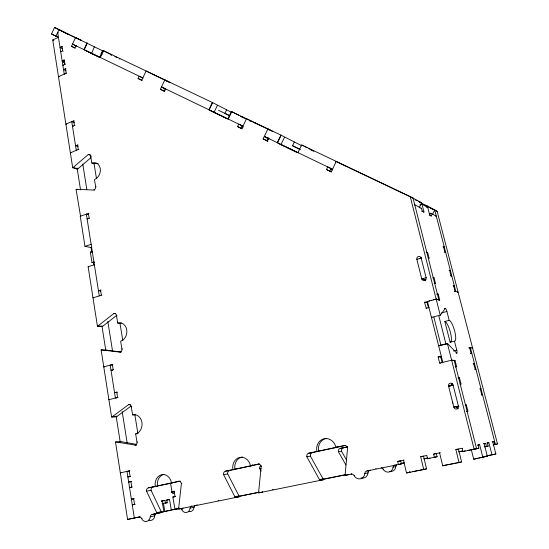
<?xml version="1.0" encoding="UTF-8"?>
<svg xmlns="http://www.w3.org/2000/svg" width="549" height="549" viewBox="0 0 549 549"><rect width="100%" height="100%" fill="white"/><g stroke="black" fill="none" stroke-linecap="round" stroke-linejoin="round"><path stroke-width="0.82" d="M351.525 474.034L345.239 475.365A3.184 2.841 74.6 0 1 345.163 474.453L347.572 447.998A3.136 2.827 77 0 0 344.134 445.527L335.892 447.311A10.877 9.717 78.7 0 0 324.143 438.754A10.877 9.717 78.7 0 0 316.903 451.415L308.861 453.151A3.088 2.731 79.6 0 0 306.822 456.747L319.491 479.661A3.143 2.766 77.1 0 1 319.786 480.519L323.327 479.744A3.116 2.745 76.8 0 0 323.032 478.893L310.425 456.171A3.061 2.718 79.4 0 1 312.456 452.602L345.273 445.514M323.327 479.744L258.689 492.885A3.054 2.621 80.5 0 1 258.627 492.007L261.2 466.54A3.02 2.601 82.4 0 0 258.071 464.131L250.468 465.772A10.465 8.962 83.4 0 0 239.762 457.427A10.465 8.962 83.4 0 0 232.927 469.567L225.502 471.172A2.971 2.519 83.9 0 0 223.573 474.617L234.931 496.811A3.02 2.553 81.9 0 1 235.192 497.634L239.261 496.756A2.992 2.532 81.7 0 0 239 495.939L227.684 473.924A2.951 2.505 83.7 0 1 229.599 470.5L259.245 464.097M239.261 496.756L178.72 509.067A2.944 2.422 84 0 1 178.679 508.216L181.383 483.669A2.91 2.409 85.5 0 0 178.528 481.322L171.487 482.846A10.095 8.283 86.2 0 0 161.708 474.693A10.095 8.283 86.2 0 0 155.243 486.352L148.36 487.841A2.869 2.333 86.4 0 0 146.535 491.156L156.746 512.67A2.903 2.354 84.9 0 1 156.973 513.466L161.475 512.498A2.882 2.347 84.7 0 0 161.248 511.709L151.071 490.36A2.848 2.32 86.3 0 1 152.883 487.073L180.36 481.137M51.517 33.997L58.235 37.277L51.517 33.997L54.557 27.45L102.992 51.009M55.971 36.145L59.018 29.571L65.029 32.645M63.458 32.068L81.54 40.502L75.604 37.456L71.473 46.315L75.391 48.216M87.017 42.884L83.894 49.582L88.245 51.812M84.244 49.76L87.373 43.069M91.58 53.521L94.353 46.83M101.984 54.557L100.982 54.049L102.519 50.769M103.027 50.501L99.856 57.268L100.35 57.515L103.521 50.748L103.054 50.515L212.36 102.491L230.916 111.996M142.239 80.518L138.032 78.48L139.123 76.167L143.09 78.157M164.528 91.347L160.383 89.281L164.837 79.893L168.962 82.027M163.877 88.856L164.13 88.32M164.693 91.367L164.172 91.113L165.29 88.76M164.803 90.763L165.084 90.18M165.359 89.597L165.633 89.02M212.36 102.491L208.881 109.738L212.518 111.667M209.176 109.889L212.648 102.642M214.803 112.861L214 112.456L217.397 105.381M226.613 109.821L224.905 113.368L229.214 115.53M231.355 111.522L227.821 118.858L228.274 119.085L231.808 111.756L231.376 111.529L280.93 135.095L301.943 145.849M241.361 128.48L237.566 126.579L238.753 124.122L242.541 126.037L241.361 128.48L241.883 128.727M242.239 128.843L241.766 128.603L246.528 118.735L251.511 121.35M249.973 121.315L250.275 120.705L272.764 131.458M267.555 141.134L263.081 138.911L267.933 128.912L271.563 130.827M266.752 140.75L268.255 137.648M267.878 141.23L267.418 141.004L268.633 138.499L269.092 138.732M280.93 135.095L277.252 142.651L279.873 144.099M277.506 142.781L281.177 135.232M284.512 137.312L280.923 144.682L280.299 144.332M300.145 149.527L292.521 145.739L294.326 142.04M419.155 207.831L421.653 202.842L410.261 196.597L301.662 144.957L297.922 152.601L298.354 152.814M329.743 171.192L326.429 169.517L327.698 166.93L331.006 168.625L329.743 171.192L331.198 171.892M340.558 163.705L336.228 161.392L331.322 171.885M335.906 162.037L336.228 161.392M426.71 207.398L427.41 205.992L419.216 202.094M432.461 214.529L434.733 210.006L430.443 207.968M410.261 196.597L440.229 315.147A3.15 0.803 73.7 0 0 440.456 315.078L445.308 308.312A3.074 0.769 73.7 0 1 446.907 311.468L449.164 320.321A10.822 2.69 74 0 1 454.716 331.26A10.822 2.69 74 0 1 454.476 341.155L456.768 350.159A3.129 0.775 74.2 0 1 456.706 353.082L456.157 353.213M431.953 316.972L431.631 317.411A3.136 0.83 73.8 0 1 431.404 317.48L440.456 315.078M58.434 37.332L52.752 39.96L72.688 167.72A2.498 1.963 -72 0 0 73.243 167.397L88.279 154.516L90.825 155.401M72.688 167.72L77.279 169.188A2.484 1.949 -72 0 0 77.828 168.866L90.914 157.687M94.709 264.68L88.135 266.697L97.42 326.195A2.635 2.127 -81.7 0 0 98.003 325.907L113.918 313.493L115.626 313.685M97.42 326.195L102.052 326.614A2.615 2.121 -81.7 0 0 102.636 326.326L116.47 315.551M120.732 352.232L101.757 349.905A2.663 2.155 -83.6 0 0 101.133 349.974L111.598 417.027A2.731 2.21 -87.8 0 0 112.202 416.76L128.617 404.654L130.333 404.599M111.598 417.027L116.244 416.801A2.718 2.203 -87.9 0 0 116.841 416.526L131.115 406.027M62.504 46.816L61.934 46.535L60.026 47.406L62.298 48.518M60.713 51.757L62.62 50.885L63.19 51.16M64.638 60.253L64.068 59.985L62.147 60.85L64.425 61.913L63.705 62.236M63.739 62.442L64.453 62.119L64.281 61.008M65.331 64.638L64.761 64.37L62.84 65.235L63.41 65.496M66.017 68.968L65.448 68.707L63.526 69.565L66.086 70.739M58.743 76.654L66.148 73.12L66.717 73.374M74.287 121.061L73.717 120.842L65.88 124.101L66.456 124.321M75.007 125.604L74.438 125.392L72.468 126.201L73.326 126.531M78.095 145.066L75.542 145.657L78.116 146.569M70.622 152.746L78.253 149.472L78.83 149.678M91.855 247.325L91.093 247.585L84.958 246.316L80.25 216.182L88.938 213.369M89.7 218.166L87.085 218.763L87.662 218.907M84.958 246.316L91.484 244.257M94.277 262.662L91.985 262.635L90.331 252.108L92.623 251.318M91.985 262.635L94.291 261.859M101.112 290.105L98.443 290.702L100.748 291.032M93.268 297.757L101.908 295.122M414.207 204.901L414.735 204.729L421.515 208.339L422.222 211.104L423.986 212.031L421.989 204.235L419.937 204.88M421.001 208.496L421.515 208.339M427.239 207.522L427.746 207.364L429.716 215.036L431.397 215.915L430.704 213.218L429.188 213.685M421.707 211.269L422.222 211.104M423.471 212.189L423.986 212.031M429.208 215.187L429.716 215.036M430.89 216.073L431.397 215.915M435.817 216.354L436.311 216.203L430.704 213.218M442.974 246.741L444.271 246.947L443.269 247.242M426.189 252.183L427.623 252.396L429.092 258.181L428.556 258.339M426.552 252.705L427.623 252.396M444.374 252.156L445.671 252.348M112.916 364.447L103.768 366.856L104.351 366.869M449.068 270.328L450.365 270.479M421.323 258.099L421.152 258.03A2.292 2.21 -66.3 0 0 418.448 256.465A2.292 2.21 -66.3 0 0 416.849 259.286L421.749 278.878L426.257 277.712M417.199 259.416L416.849 259.286L421.152 258.03L426.086 277.65A2.306 2.23 -72.8 0 1 424.473 280.484A2.306 2.23 -72.8 0 1 421.749 278.878L425.949 279.901M432.941 277.931L434.026 277.622L435.515 283.497L434.973 283.648M113.739 369.669L111.008 370.259L112.744 370.301M450.489 275.818L451.786 275.955L451.271 276.099M434.087 283.366L435.515 283.497M453.055 285.755L454.352 285.871L453.33 286.153M436.791 294.038L438.212 294.14L439.715 300.07L439.173 300.221M437.128 294.436L438.212 294.14M454.49 291.286L458.086 292.116L457.578 292.253M454.757 291.67L455.78 291.395L434.705 209.993M426.333 308.36L424.494 302.286L436.181 299.116L439.715 300.07M429.044 301.051L429.593 300.9M431.233 300.454L431.782 300.31M433.429 299.857L433.978 299.713M435.625 299.26L436.4 299.171M424.494 302.286L427.966 302.78M438.109 300.029L438.843 299.829L413.061 198.127M425.99 308.277L429.078 307.536M117.294 392.055L114.549 392.645L117.15 392.617M444.223 308.6L445.308 308.312M118.138 397.366L108.887 399.679L109.471 399.665M471.316 449.686L473.725 459.239L487.347 456.233L484.136 443.674L483.573 443.791M485.92 456.198L495.871 453.961L492.728 441.808L493.915 441.554L494.69 444.566L497.483 443.928L437.121 211.317L427.41 205.992M441.513 312.896L446.907 311.468M473.725 459.239L475.763 458.703M476.34 458.545L477.767 458.168M459.06 462.567L461.62 461.894L458.422 449.027L455.842 449.583L459.06 462.567L442.727 465.799L439.591 452.898L440.099 452.788M454.476 341.155L450.111 342.253L444.834 321.453L449.164 320.321M442.727 465.799L444.745 465.278M444.916 465.236L447.428 464.708M423.732 469.56L426.559 468.839L423.526 456.137L420.685 456.747L423.732 469.56L406.473 472.977L403.508 460.254L403.879 460.172M406.473 472.977L408.689 472.414M409.238 472.277L410.48 472.023M456.706 353.082L447.682 343.66A3.198 0.817 74.2 0 0 447.401 343.496L438.473 345.74A3.184 0.837 74.3 0 1 438.761 345.897L439.317 345.76M439.873 345.616L441.54 345.197M442.096 345.06L443.77 344.642M444.326 344.504L446.001 344.079M446.563 343.942L447.682 343.66M453.481 350.969L456.768 350.159M469.052 347.627L472.559 347.888L471.866 348.059M468.935 347.942L470.328 347.592L495.397 444.409L493.057 444.903M440.497 363.164L439.66 363.109L438.116 356.932L441.588 356.246M438.116 356.932L441.712 356.946M470.534 353.357L471.811 353.316L470.761 353.57M439.66 363.109L451.621 360.199L455.046 360.48L456.61 366.636L455.492 366.904M453.453 360.59L454.195 360.412L476.587 448.718L478.852 448.197L478.035 444.999L479.62 444.656L482.873 457.427M453.927 360.748L455.046 360.48M455.203 366.718L456.61 366.636M473.217 363.74L474.494 363.671L473.437 363.918M474.713 369.525L475.983 369.436M458.031 377.89L459.438 377.781L461.016 383.998L460.446 384.128M458.312 378.048L459.438 377.781M448.787 386.084L448.567 386.091A2.429 2.32 65.6 0 1 450.242 383.209A2.429 2.32 65.6 0 1 453.09 385.034L458.388 406.109A2.464 2.326 62.6 0 1 456.706 409.005A2.464 2.326 62.6 0 1 453.831 407.125L448.567 386.091L453.254 385.034M467.357 450.585L467.947 450.454M468.091 450.42L473.121 449.363M484.767 446.797L488.178 446.062L487.382 442.968L488.857 442.652L492.028 454.984M479.737 388.939L480.999 388.809M129.79 470.788L120.313 472.888L120.904 472.806M351.737 474.041L351.106 474.178A3.191 2.848 74 0 1 354.194 475.722L354.407 475.674M381.212 467.755A2.965 2.676 71.2 0 1 383.106 469.169L383.463 469.093M364.797 473.588L368.036 472.854A3.191 2.869 72.2 0 1 370.225 470.246L367 470.96A3.212 2.889 72.5 0 0 364.797 473.588A6.396 5.73 73.6 0 1 360.412 478.824A6.396 5.73 73.6 0 1 354.194 475.722M383.106 469.169A5.936 5.38 70.6 0 0 388.966 472.03A5.936 5.38 70.6 0 0 393.07 467.165L395.856 466.526A2.958 2.69 69.1 0 1 396.646 464.783M462.299 448.265L462.793 451.58L465.271 450.798M481.253 394.8L482.516 394.656L481.446 394.896M420.685 456.747L426.841 455.464L427.403 458.738L430.025 458.147M437.093 456.713L434.348 457.331L433.573 454.126L436.318 453.529L437.093 456.713L435.796 456.974M130.669 476.326L127.855 476.916L130.463 476.532M401.408 463.932L398.409 464.605L397.675 461.441L400.681 460.796L401.408 463.932L367 470.96M458.71 406.088L453.831 407.125L458.95 406.5M465.175 405.114L466.307 404.86L467.906 411.167L466.767 411.421M131.479 481.418L128.658 482.008L130.978 481.645M345.239 475.365L348.615 474.624M466.513 411.373L467.906 411.167M139.137 517.076A2.889 2.32 85.2 0 1 141.587 518.537L142.164 518.414M150.234 516.794L154.777 515.806A2.882 2.34 84.6 0 1 156.63 513.48L152.1 514.454A2.903 2.347 84.8 0 0 150.234 516.794A5.785 4.667 85.2 0 1 146.521 521.475A5.785 4.667 85.2 0 1 141.587 518.537M180.347 508.436A2.69 2.21 83.9 0 1 181.863 509.767L182.371 509.657M181.863 509.767A5.394 4.447 83.9 0 0 186.591 512.485A5.394 4.447 83.9 0 0 190.105 508.106L194.065 507.242A2.69 2.23 83.3 0 1 195.19 505.306M345.163 474.453L345.589 474.363M155.243 486.352L173.697 482.475L171.487 482.846M232.927 469.567L252.451 465.456A10.424 8.935 83.3 0 0 252.238 464.543M316.903 451.415L337.608 447.058L335.892 447.311M272.572 489.53L273.011 489.434M484.136 443.674L485.645 443.345L486.448 446.461M258.689 492.885L261.88 492.185M262.12 492.137L262.607 492.028A3.026 2.601 80.3 0 1 262.559 491.65M319.491 479.661L323.032 478.893M345.884 464.921L338.369 451.69A2.869 2.58 77.1 0 1 340.277 448.355L347.805 446.728M340.277 448.355L347.613 446.968M136.152 444.306L120.787 441.581L115.503 442.034L127.581 519.416L139.988 516.835M155.998 513.404L157.7 513.034M158.839 512.793L159.965 512.553M161.09 512.313L163.883 511.709L162.092 500.956L161.276 501.127M163.444 503.159L164.824 511.435L167.37 510.886M167.836 510.783L178.418 508.594M196.755 504.915L197.249 504.812M234.931 496.811L239 495.939M178.72 509.067L183.105 508.12M218.159 500.571L218.879 500.414M156.746 512.67L161.248 511.702M178.679 508.216L179.228 508.099M171.446 491.911L174.129 491.341L175.021 496.591L172.866 497.044L174.946 509.335L178.658 508.587M171.59 491.938L174.637 491.245M171.233 492.288L172.036 492.117A1.482 0.769 80.7 0 0 172.283 492.878L172.942 493.53A2.429 1.263 80.7 0 0 173.676 493.393L174.074 492.549A1.482 0.769 80.7 0 0 174.06 491.746L173.978 491.231M171.659 492.254L174.06 491.746M135.102 504.277L132.268 504.86L134.876 504.359M161.495 501.141L164.899 500.414L165.345 503.083L167.219 502.706L166.772 500.043L169.524 499.508L171.309 510.117L164.824 511.435M165.956 500.214L169.524 499.508M162.085 503.756L167.219 502.706M483.971 443.688L485.645 443.345M486.826 443.084L488.857 442.652M492.179 441.918L493.915 441.554M477.465 445.115L479.62 444.656M397.675 461.441L403.934 460.131M433.573 454.126L440.051 452.774M455.842 449.583L462.224 448.252M172.558 509.774L178.178 508.635M239.295 496.248L257.618 492.535M322.881 479.311L345.849 474.659M400.749 463.534L404.325 462.807M423.828 458.854L427.479 458.113M458.456 451.841L461.757 451.168M493.407 444.752L497.483 443.928M237.243 496.715L259.876 492.13M322.517 479.435L345.644 474.748M375.729 468.654L376.079 468.585M400.152 463.706L403.762 462.979M424.164 458.84L427.849 458.092M459.417 451.697L462.752 451.024M158.963 512.704L160.191 512.457M161.008 512.292L163.883 511.709M484.28 446.852L488.178 446.062M473.691 449.247L478.852 448.197M127.581 519.416L139.865 516.877M152.1 514.454L158.743 513.054M159.045 512.992L161.475 512.498M427.403 458.738L435.364 457.063M462.793 451.58L476.587 448.718L474.144 449.281L447.401 343.496M487.107 455.697L488.747 455.375M489.296 455.265L491.479 454.833M492.028 454.723L495.871 453.961M483.71 456.638L484.266 456.528M478.893 457.907L480.581 457.571M481.706 457.351L483.394 457.015M483.957 456.905L487.347 456.233M412.615 471.598L413.678 471.385M414.749 471.179L416.883 470.754M417.954 470.541L419.024 470.328M420.102 470.116L422.25 469.69M423.32 469.477L426.559 468.839M448.437 464.509L449.446 464.31M450.454 464.104L455.519 463.102M456.535 462.903L461.62 461.894M161.674 501.12L164.899 500.414M175.021 496.591L175.529 496.495M172.866 497.044L175.399 496.557M134.21 498.65L131.355 499.24L133.633 498.76L134.526 504.387M146.535 491.156L151.071 490.36M181.383 483.669L181.932 483.58M148.36 487.841L152.883 487.073M223.573 474.617L227.684 473.924M260.995 471.09L259.643 468.53L260.988 468.304M178.528 481.322L179.351 481.185M261.2 466.54L261.688 466.458M225.502 471.172L229.599 470.5M132.364 486.99L129.516 487.581L131.781 487.087L130.895 481.507M258.071 464.131L259.3 463.932M250.468 465.772L252.451 465.456M306.822 456.747L310.425 456.171M338.369 451.69L341.485 451.196A2.848 2.56 76.9 0 1 343.379 447.874M308.861 453.151L312.456 452.602M344.134 445.527L345.616 445.308M129.296 471.056L126.977 471.371L134.347 518.043M115.503 442.034A2.766 2.23 -89.8 0 1 116.148 441.993L136.33 445.273M135.184 445.383A2.793 2.278 89.8 0 0 136.982 442.103L137.552 442.048M136.982 442.103L135.651 433.888L137.168 433.772M456.411 406.939L456.459 406.933A2.443 2.313 62 0 0 458.154 408.765M465.483 404.922L466.307 404.86M128.617 404.654A2.752 2.251 -87.8 0 1 131.259 406.768L132.57 414.866L134.848 414.756A9.676 7.926 -89.1 0 1 135.555 414.619M112.202 416.76L116.841 416.526M131.259 406.768L131.829 406.747M116.546 397.929L115.386 397.95L110.184 365.037L112.785 365.112M448.567 386.091L450.31 386.084M449.007 386.084L449.439 386.084M449.658 386.084L450.091 386.084M460.179 383.991L461.016 383.998M80.538 216.258L76.078 189.426A2.512 1.99 -73.4 0 1 76.661 189.309L94.826 190.084M101.133 349.974L106.389 350.152L121.24 352.005M120.156 352.204A2.683 2.196 -83.7 0 0 121.905 348.965L122.475 348.999M442.858 362.402L427.403 301.497L427.863 301.614M452.053 360.233L452.486 360.268M452.699 360.288L453.131 360.322M453.344 360.336L453.769 360.377M98.003 325.907L102.636 326.326M113.918 313.493A2.649 2.162 -81.3 0 1 116.463 315.387L117.712 323.08L119.991 323.306A9.312 7.631 -82.5 0 1 121.377 323.038M116.463 315.387L117.04 315.449M92.98 297.723L93.556 297.798M99.623 295.767L99.239 295.712L86.33 213.966L88.622 214.556M88.135 266.697L88.718 266.8M90.331 252.108L91.093 252.266M80.25 216.182L80.833 216.327M436.627 299.232L437.073 299.356M437.292 299.411L437.738 299.534M437.958 299.596L438.397 299.713M76.661 189.309L77.821 189.638M76.078 189.426L76.942 189.679M88.279 154.516A2.512 1.99 -71.2 0 1 90.674 156.053L91.807 163.074A8.846 7.034 -72 0 1 100.275 168.57A8.846 7.034 -72 0 1 94.476 179.564L95.629 186.681L96.199 186.852M422.208 279.029L422.668 279.173M422.902 279.249L423.361 279.393M423.588 279.468L424.048 279.613M424.274 279.688L424.501 279.757A2.285 2.217 -72.8 0 0 425.152 280.862M73.243 167.404L77.828 168.866M433.134 277.327L434.026 277.622M91.807 163.074L94.071 163.828A8.818 7.02 -72 0 1 98.161 163.657M70.334 152.643L70.91 152.842M76.654 150.405L76.27 150.268L71.747 121.658L74.321 122.647M90.674 156.053L91.237 156.245M428.193 257.831L429.092 258.181M58.455 76.524L59.031 76.778M64.981 74.314L64.219 73.971L57.666 32.487L58.235 32.775M119.929 59.052L119.311 58.757M170.32 82.727L146.096 70.979L141.711 80.257L138.032 78.48M339.481 163.135L394.065 189.089M394.594 189.35L413.081 198.141M241.107 116.717L240.723 116.532L241.08 116.724M241.869 117.081L242.253 117.26M243.015 117.623L243.399 117.809M244.161 118.172L244.545 118.351M245.314 118.721L245.698 118.9M310.94 149.952L311.358 150.152M312.196 150.543L312.607 150.742M313.026 150.941L313.863 151.339M418.633 201.401L421.653 202.842M415.133 199.857L416.986 200.742M425.118 205.429L426.717 206.184M428.309 206.946L429.915 207.707M430.361 208.098L431.857 208.812M432.612 209.169L437.121 211.317M100.982 54.049L101.723 54.406M218.564 110.335L229.283 115.468M292.521 145.739L300.159 149.39M142.802 77.937L72.509 44.105L76.242 45.972M242.953 126.14L161.495 86.934L165.812 89.02M332.392 169.188L264.295 136.413L267.953 138.273M85.63 50.508L99.438 57.151M163.252 87.895L165.503 88.979M210.459 110.589L227.622 118.852M264.872 136.818L268.447 138.54M278.453 143.323L279.832 143.989M280.525 144.318L297.297 152.396M99.863 57.535L94.071 54.742M220.465 115.599L215.016 112.964M222.077 116.381L223.697 117.157M225.316 117.939L226.943 118.721M285.988 147.153L294.209 151.105M294.799 151.394L296.57 152.245M284.238 146.309L283.6 146M243.029 126.97L241.738 126.345L243.09 127.059M267.109 138.602L268.653 139.343M330.34 169.065L332.289 170.005M71.473 46.315L74.829 47.935L75.865 45.718L76.421 45.999M160.383 89.281L164.172 91.113M237.566 126.579L241.766 128.603M263.081 138.911L267.418 141.004M326.429 169.517L331.109 171.782M110.85 54.9L111.557 55.243M93.886 54.653L93.021 54.234M283.119 145.766L282.378 145.403M92.795 54.125L91.937 53.699M52.752 39.96L53.754 40.454M281.912 145.176L281.328 144.888M103.521 50.748L111.804 54.914M115.901 56.972L116.916 57.487M231.808 111.756L238.815 115.297M241.786 116.807L243.763 117.802M303.069 145.67L301.73 144.991M304.043 146.171L306.96 147.654M308.902 148.635L311.791 150.103M66.813 33.441L68.302 34.203M54.557 27.45L67.15 33.887M88.684 52.038L90.427 52.93M90.86 53.157L91.292 53.377M153.988 74.904L155.374 75.618M165.187 80.229L166.553 80.936M114.871 56.664L115.249 56.863M254.489 122.708L255.717 123.353M267.26 128.782L268.468 129.42M212.813 111.824L214 112.456M344.189 165.373L345.252 165.942M421.989 204.235L427.746 207.364M341.485 451.196L346.707 460.364M443.475 246.59L444.875 252.005M449.576 270.183L450.997 275.673M453.57 285.61L455.004 291.148M469.58 347.496L471.063 353.227M473.746 363.61L475.249 369.395M480.272 388.816L481.789 394.683M438.891 316.135L445.98 344.216M425.413 280.052L425.502 280.415M451.353 383.367L451.937 385.686M457.255 406.871L457.749 408.833M433.868 317.096L441.06 345.767M452.506 401.841L452.836 403.165M427.239 302.979L428.446 307.804M440.792 357.173L442.226 362.91M409.279 471.639L409.417 472.229M170.574 483.456L172.036 492.117M94.071 163.828L96.473 178.624M119.991 323.306L122.784 340.504M134.848 414.756L137.929 433.71M121.905 348.965L120.636 341.162A9.347 7.645 -82.5 0 0 126.744 329.86A9.347 7.645 -82.5 0 0 117.712 323.08M82.769 164.027L86.797 189.316M107.83 321.446L112.634 351.621M122.159 411.469L127.299 443.757M61.934 46.535L62.62 50.885M64.068 59.985L64.761 64.37M65.448 68.707L66.148 73.12M73.717 120.842L74.438 125.392M77.526 144.861L78.253 149.472M88.362 213.225L89.123 218.022M100.536 290.023L101.332 295.039M112.332 364.426L113.163 369.655M116.717 392.061L117.561 397.373M129.207 470.87L130.092 476.415M91.093 247.585L91.855 252.416M93.508 262.923L93.797 264.742M77.1 168.035L80.538 189.892M101.936 325.88L105.751 350.118M116.107 415.922L120.286 442.515M194.065 507.242A5.36 4.426 83.7 0 1 188.554 511.435M190.105 508.106A2.711 2.237 83.4 0 1 190.805 506.507M191.388 506.075A2.711 2.237 83.4 0 1 191.862 505.91M259.643 468.53A2.766 2.395 82.2 0 1 261.036 465.456M395.856 466.526A5.888 5.346 70.3 0 1 389.742 471.337M393.07 467.165A2.985 2.711 69.4 0 1 394.024 465.257M394.937 464.77A2.985 2.711 69.4 0 1 395.129 464.722M65.077 63.588A1.86 0.92 64.1 0 1 64.453 62.119M368.036 472.854A6.341 5.689 73.2 0 1 361.07 477.904M154.777 515.806A5.737 4.639 85 0 1 148.621 520.123M120.149 441.616A2.745 2.223 -89.9 0 1 120.787 441.581M132.57 414.866A9.71 7.94 -89 0 1 141.93 422.421A9.71 7.94 -89 0 1 135.651 433.888M105.765 350.221A2.642 2.141 -83.7 0 1 106.389 350.152M95.629 186.681A2.539 2.024 -72.9 0 1 93.975 189.83M451.106 385.645A2.409 2.299 64.9 0 1 452.239 383.463M419.759 258.819A2.278 2.196 -66.2 0 1 421.412 257.481M318.681 451.148A10.829 9.683 78.6 0 1 326.703 438.404M234.965 469.23A10.424 8.935 83.3 0 1 242.528 457.015M157.494 485.975A10.054 8.262 86.1 0 1 163.911 474.363M444.834 321.453A10.802 2.724 74 0 1 450.406 332.358A10.802 2.724 74 0 1 450.111 342.253"/></g></svg>
